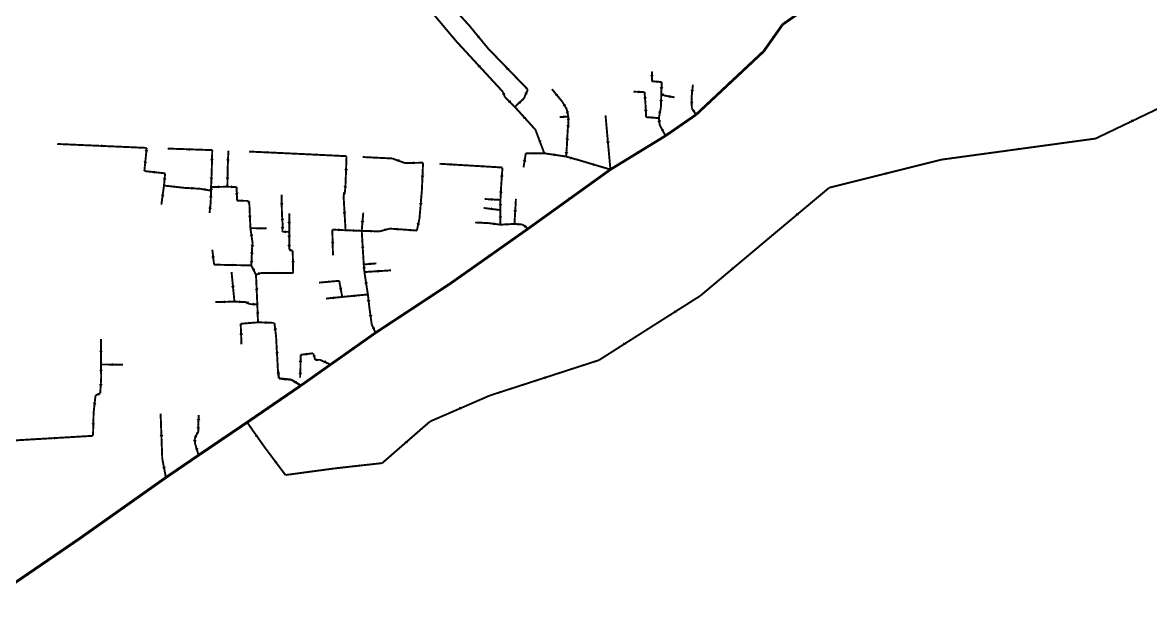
# Model space of a CAD drawing. Extents: x 375002 to 380002, y 2467749 to 2470382.
# Drawn here: x 377683 to 378856, y 2468650 to 2469264 of the extents above; entities that cross this region are included whole.
import ezdxf

# ---------------------------------------------------------------- set-up
doc = ezdxf.new("R2010")
doc.units = 0
doc.header["$MEASUREMENT"] = 0
for name, color, linetype in [('PIPE0_225', 7, 'Continuous'), ('PIPE0_300', 7, 'Continuous'), ('PIPE0_600', 7, 'Continuous'), ('PIPE0_750', 7, 'Continuous')]:
    doc.layers.add(name, color=color, linetype=linetype)

# ---------------------------------------------------------------- blocks, each defined once
blk = doc.blocks.new('FLOWARROW')
at = {"color": 0}
blk.add_lwpolyline([(3, 0), (-3, -3), (-0.6, 0), (-3, 3)], close=True, dxfattribs=at)

msp = doc.modelspace()

# ---------------------------------------------------------------- linework, layer by layer
at = {"layer": 'PIPE0_225', "color": 173, "const_width": 2}
for points in [[(378108.4, 2469303.6), (378147.5, 2469260.6)], [(378092, 2469294.2), (378134.1, 2469244.1)], [(378147.5, 2469260.6), (378167.4, 2469236.4)], [(378134.1, 2469244.1), (378182.6, 2469191.5)], [(378167.4, 2469236.4), (378208.6, 2469193.8)], [(378337.9, 2469212.9), (378337.6, 2469202.5)], [(378208.6, 2469193.8), (378204.4, 2469184.4)], [(378233.6, 2469194.3), (378244.4, 2469181.2)], [(378337.6, 2469202.5), (378347.9, 2469201.6)], [(378347.9, 2469201.6), (378347.4, 2469189.3)], [(378380.3, 2469198.9), (378378.9, 2469185.5)], [(378182.6, 2469191.5), (378184.7, 2469186.1)], [(378184.7, 2469186.1), (378195, 2469175.8)], [(378204.4, 2469184.4), (378195, 2469175.8)], [(378318.5, 2469191.6), (378330, 2469191.1)], [(378330, 2469191.1), (378331, 2469178.4)], [(378347.4, 2469189.3), (378347, 2469175.2)], [(378347.4, 2469189.3), (378350.1, 2469187.7)], [(378350.1, 2469187.7), (378361.2, 2469185.7)], [(378378.9, 2469185.5), (378379.2, 2469174.2)], [(378195, 2469175.8), (378216.5, 2469152)], [(378244.4, 2469181.2), (378248.9, 2469173.7)], [(378248.9, 2469173.7), (378250.8, 2469165.7)], [(378331, 2469178.4), (378331.6, 2469165.1)], [(378347, 2469175.2), (378344.9, 2469164.1)], [(378379.2, 2469174.2), (378383.6, 2469167.7)], [(378875.1, 2469179.2), (378799.1, 2469142.8)], [(378241.8, 2469165.2), (378250.8, 2469165.7)], [(378250.8, 2469159), (378250.1, 2469152.2)], [(378250.8, 2469165.7), (378250.8, 2469159)], [(378289.4, 2469166.9), (378294.5, 2469110.6)], [(378331.6, 2469165.1), (378344.9, 2469164.1)], [(378344.9, 2469164.1), (378345.8, 2469156.8)], [(378216.5, 2469152), (378225.7, 2469127.5)], [(378250.1, 2469152.2), (378249, 2469131.5)], [(378345.8, 2469156.8), (378351.8, 2469145.7)], [(377719, 2469137.2), (377812.1, 2469133.1)], [(378799.1, 2469142.8), (378638.9, 2469120.9)], [(377811.5, 2469126.6), (377809.7, 2469109)], [(377811.5, 2469126.6), (377812.1, 2469133.1)], [(377833.9, 2469132.4), (377880.3, 2469130.8)], [(377879.8, 2469110), (377880.3, 2469130.8)], [(377897.1, 2469130.2), (377896.3, 2469110.1)], [(377918.7, 2469129.3), (377957.8, 2469127.5)], [(377957.8, 2469127.5), (378020, 2469124.5)], [(378020, 2469124.5), (378019, 2469096.3)], [(378036.8, 2469123.6), (378067.6, 2469122.1)], [(378204.1, 2469112.8), (378206.5, 2469127.5)], [(378206.5, 2469127.5), (378225.7, 2469127.5)], [(378225.7, 2469127.5), (378248.4, 2469124.1)], [(378249, 2469131.5), (378248.4, 2469124.1)], [(378248.4, 2469124.1), (378260.2, 2469120.8)], [(378067.6, 2469122.1), (378080.9, 2469117.3)], [(378080.9, 2469117.3), (378099.6, 2469117.7)], [(378098.4, 2469089.3), (378099.6, 2469117.7)], [(378116.7, 2469116.6), (378141.9, 2469115.1)], [(378141.9, 2469115.1), (378182.2, 2469112.7)], [(378182.2, 2469112.7), (378180.9, 2469094.3)], [(378260.2, 2469120.8), (378294.5, 2469110.6)], [(378638.9, 2469120.9), (378522.1, 2469091.7)], [(377809.7, 2469109), (377831.3, 2469106.6)], [(377831.3, 2469106.6), (377830.1, 2469093.9)], [(377879.1, 2469092.4), (377879.8, 2469110)], [(377896.3, 2469110.1), (377896.1, 2469092.7)], [(377827.4, 2469074.1), (377830.1, 2469093.9)], [(377830.1, 2469093.9), (377851.7, 2469091.5)], [(377851.7, 2469091.5), (377867.5, 2469090.6)], [(377867.5, 2469090.6), (377879.1, 2469088.6)], [(377879.1, 2469088.6), (377878.7, 2469076.2)], [(377879.1, 2469092.4), (377896.1, 2469092.7)], [(377879.1, 2469088.6), (377879.1, 2469092.4)], [(377896.1, 2469092.7), (377905.7, 2469092.3)], [(377905.7, 2469092.3), (377906.1, 2469078.1)], [(378019, 2469096.3), (378018.4, 2469087.7)], [(378095.9, 2469059.9), (378098.4, 2469089.3)], [(378180.9, 2469094.3), (378180.1, 2469079)], [(378522.1, 2469091.7), (378455, 2469035.5)], [(377878.7, 2469076.2), (377877.5, 2469065.4)], [(377906.1, 2469078.1), (377917.9, 2469078)], [(377919, 2469073.9), (377917.9, 2469078)], [(377952.4, 2469084.5), (377952.8, 2469063.9)], [(378018.4, 2469087.7), (378016.9, 2469083.4)], [(378016.9, 2469083.4), (378019, 2469047.4)], [(378163.6, 2469079.9), (378180.1, 2469079)], [(378180.1, 2469079), (378180, 2469068.4)], [(378196.2, 2469080.1), (378194.7, 2469054)], [(377920, 2469049.6), (377919, 2469073.9)], [(377960.4, 2469045.7), (377960.4, 2469065)], [(378037.4, 2469065.7), (378035.8, 2469046.8)], [(378162.7, 2469070.6), (378180, 2469068.4)], [(378180, 2469068.4), (378180, 2469053.2)], [(377952.8, 2469063.9), (377953.6, 2469052.8)], [(377953.6, 2469052.8), (377953.3, 2469045.8)], [(378093.2, 2469047.1), (378095.9, 2469059.9)], [(378153.8, 2469055.5), (378168.1, 2469054.8)], [(378168.1, 2469054.8), (378180, 2469053.2)], [(378180, 2469053.2), (378194.7, 2469054)], [(378194.7, 2469054), (378203.3, 2469053.3)], [(378203.3, 2469053.3), (378208.7, 2469048.9)], [(377922.3, 2469033.9), (377920, 2469049.6)], [(377920, 2469049.6), (377937, 2469049.4)], [(377953.3, 2469045.8), (377960.4, 2469045.7)], [(377960.4, 2469045.7), (377960.4, 2469035.4)], [(378005.2, 2469048.1), (378019, 2469047.4)], [(378005.9, 2469021.4), (378005.2, 2469048.1)], [(378019, 2469047.4), (378035.8, 2469046.8)], [(378035.8, 2469046.8), (378054.3, 2469046.2)], [(378035.8, 2469046.8), (378037.9, 2469011.8)], [(378054.3, 2469046.2), (378064.8, 2469049.1)], [(378064.8, 2469049.1), (378079.5, 2469048.1)], [(378079.5, 2469048.1), (378093.2, 2469047.1)], [(377921.7, 2469028.5), (377922.3, 2469033.9)], [(377960.4, 2469035.4), (377960.4, 2469027.2)], [(378455, 2469035.5), (378388, 2468979.2)], [(377880.4, 2469027.1), (377882.2, 2469011.6)], [(377921, 2469010.8), (377921.3, 2469017.6)], [(377921.3, 2469017.6), (377921.7, 2469028.5)], [(377960.4, 2469027.2), (377964, 2469026)], [(377964, 2469026), (377964.5, 2469002.8)], [(377882.2, 2469011.6), (377921, 2469010.8)], [(377925.8, 2469001.1), (377921, 2469010.8)], [(378037.9, 2469011.8), (378051, 2469012.9)], [(378037.9, 2469011.8), (378038.6, 2469003.9)], [(377903.4, 2468973.1), (377900.4, 2469003.9)], [(377925.8, 2469001.1), (377931, 2469003)], [(377925.8, 2469001.1), (377927.2, 2468970.3)], [(377964.5, 2469002.8), (377931, 2469003)], [(377991.4, 2468992.9), (378012.4, 2468994.8)], [(378012.4, 2468994.8), (378015.5, 2468978)], [(378038.6, 2469003.9), (378066.3, 2469005.7)], [(378042.2, 2468980.6), (378038.6, 2469003.9)], [(377903.4, 2468973.1), (377883.6, 2468972.7)], [(377914.9, 2468972.7), (377903.4, 2468973.1)], [(377919.6, 2468970.5), (377914.9, 2468972.7)], [(377998.7, 2468976.3), (378015.5, 2468978)], [(378015.5, 2468978), (378042.2, 2468980.6)], [(378042.2, 2468980.6), (378043.8, 2468966.7)], [(378388, 2468979.2), (378335.5, 2468945.9)], [(377927.2, 2468970.3), (377919.6, 2468970.5)], [(377927.2, 2468970.3), (377927.9, 2468951.6)], [(378043.8, 2468966.7), (378046.2, 2468949.4)], [(377909.9, 2468950.1), (377927.9, 2468951.6)], [(377910.7, 2468928.7), (377909.9, 2468950.1)], [(377927.9, 2468951.6), (377945, 2468951)], [(377945, 2468951), (377946.7, 2468937)], [(378046.2, 2468949.4), (378050.2, 2468940.7)], [(377946.7, 2468937), (377948.6, 2468902.3)], [(378335.5, 2468945.9), (378282.5, 2468912.2)], [(377764.7, 2468934.2), (377764.5, 2468907.7)], [(377972.1, 2468904.3), (377972.2, 2468917.8)], [(377972.2, 2468917.8), (377985.3, 2468919.4)], [(377985.3, 2468919.4), (377987.5, 2468912.4)], [(377987.5, 2468912.4), (377992.3, 2468912.6)], [(377992.3, 2468912.6), (378003.3, 2468907.6)], [(378282.5, 2468912.2), (378169, 2468875.4)], [(377764.5, 2468907.7), (377764.8, 2468894.7)], [(377787.6, 2468907.6), (377764.5, 2468907.7)], [(377971.7, 2468894), (377972.1, 2468904.3)], [(377764.8, 2468894.7), (377763.8, 2468877.6)], [(377763.8, 2468877.6), (377758.9, 2468875.6)], [(377758.9, 2468875.6), (377756.9, 2468857.6)], [(378169, 2468875.4), (378106.8, 2468848.4)], [(377756.9, 2468857.6), (377756.3, 2468833.5)], [(377826.6, 2468856.6), (377828.3, 2468809.8)], [(377866.3, 2468855.1), (377865.7, 2468844.4)], [(377865.7, 2468844.4), (377865.8, 2468837.9)], [(377935.9, 2468820.1), (377916.6, 2468847.5)], [(378106.8, 2468848.4), (378057.1, 2468805.1)], [(377756.3, 2468833.5), (377674.6, 2468828.7)], [(377863.7, 2468834.2), (377862.1, 2468830.4)], [(377862.1, 2468830.4), (377862.4, 2468825.6)], [(377865.8, 2468837.9), (377863.7, 2468834.2)], [(377862.4, 2468825.6), (377866.1, 2468813.3)], [(377956.5, 2468792.7), (377935.9, 2468820.1)], [(377828.3, 2468809.8), (377832.1, 2468790.1)], [(378007.9, 2468799.6), (377956.5, 2468792.7)], [(378057.1, 2468805.1), (378007.9, 2468799.6)]]:
    msp.add_lwpolyline(points, dxfattribs=at)
at = {"layer": 'PIPE0_300', "color": 9, "const_width": 2.3}
for points in [[(377948.6, 2468902.3), (377949.7, 2468893.2)], [(377949.7, 2468893.2), (377962.6, 2468891.9)], [(377962.6, 2468891.9), (377972.5, 2468885.8)]]:
    msp.add_lwpolyline(points, dxfattribs=at)
at = {"layer": 'PIPE0_600', "color": 5, "const_width": 2.75}
for points in [[(378473.6, 2469261.5), (378513.5, 2469289.3)], [(378454, 2469233.7), (378473.6, 2469261.5)], [(378383.6, 2469167.7), (378454, 2469233.7)], [(378351.8, 2469145.7), (378383.6, 2469167.7)], [(378294.5, 2469110.6), (378351.8, 2469145.7)], [(378208.7, 2469048.9), (378294.5, 2469110.6)], [(378127.9, 2468991.9), (378208.7, 2469048.9)], [(378050.2, 2468940.7), (378127.9, 2468991.9)], [(378003.3, 2468907.6), (378050.2, 2468940.7)], [(377972.5, 2468885.8), (378003.3, 2468907.6)]]:
    msp.add_lwpolyline(points, dxfattribs=at)
at = {"layer": 'PIPE0_750', "color": 6, "const_width": 2.9}
for points in [[(377916.6, 2468847.5), (377972.5, 2468885.8)], [(377866.1, 2468813.3), (377916.6, 2468847.5)], [(377832.1, 2468790.1), (377866.1, 2468813.3)], [(377832.1, 2468790.1), (377742.8, 2468726.9)], [(377742.8, 2468726.9), (377632, 2468651.1)]]:
    msp.add_lwpolyline(points, dxfattribs=at)

# ---------------------------------------------------------------- block references
at = {"layer": 'PIPE0_225', "color": 173, "xscale": 0.31750000000127, "yscale": 0.31750000000127}
for p, rotation in [((378157.4, 2469248.5), 309.507675442807), ((378158.3, 2469217.8), 312.632762555152), ((378188, 2469215.1), 314.060809054242), ((378337.7, 2469207.7), 267.964965542531), ((378342.7, 2469202), 354.726104041025), ((378347.6, 2469195.4), 267.778432867007), ((378183.6, 2469188.8), 291.412969475512), ((378206.5, 2469189.1), 245.799028408277), ((378239, 2469187.8), 309.320750283457), ((378324.3, 2469191.4), 357.696239674676), ((378330.5, 2469184.8), 274.170436524962), ((378347.2, 2469182.2), 268.516683701818), ((378348.8, 2469188.5), 150.179927438696), ((378355.7, 2469186.7), 169.680103420756), ((378379.6, 2469192.2), 263.920411042216), ((378189.9, 2469181), 315.294577247372), ((378199.7, 2469180.1), 222.2897968999169), ((378246.6, 2469177.4), 300.547326883656), ((378331.3, 2469171.8), 272.851369558219), ((378379.1, 2469179.9), 271.6022613460761), ((378381.4, 2469171), 304.17698877219), ((378205.8, 2469163.9), 312.060907033051), ((378246.3, 2469165.5), 3.15649647053222), ((378249.8, 2469169.7), 283.54641282988), ((378250.8, 2469162.4), 270.107381056207), ((378338.2, 2469164.6), 355.846369856981), ((378345.3, 2469160.5), 277.469054480322), ((378345.9, 2469169.7), 258.886959464807), ((378837.1, 2469161), 205.587723275191), ((378250.5, 2469155.6), 264.669326452827), ((378348.8, 2469151.2), 298.178590109594), ((377765.6, 2469135.2), 357.482492038454), ((378221.1, 2469139.7), 290.447710146481), ((378249.6, 2469141.8), 266.925686850159), ((378291.9, 2469138.8), 275.1555843174649), ((377811.8, 2469129.9), 264.317225148635), ((377857.1, 2469131.6), 358.024535945068), ((377938.3, 2469128.4), 357.328970384051), ((377988.9, 2469126), 357.200171968834), ((378237, 2469125.8), 351.4822966077661), ((378248.7, 2469127.8), 265.100907545808), ((378719, 2469131.8), 187.778565996461), ((377810.6, 2469117.8), 264.375325976248), ((377880, 2469120.4), 268.7229170843259), ((377896.7, 2469120.2), 267.920868278229), ((378052.2, 2469122.9), 357.106489131951), ((378074.2, 2469119.7), 340.346175943531), ((378090.2, 2469117.5), 1.15697074151784), ((378129.3, 2469115.9), 356.657526089972), ((378162.1, 2469113.9), 356.556719747245), ((378205.3, 2469120.2), 80.7397784688049), ((378254.3, 2469122.4), 344.36969364846), ((378277.3, 2469115.7), 343.495638617906), ((377820.5, 2469107.8), 353.601855698239), ((377830.7, 2469100.3), 264.703343780009), ((377879.4, 2469101.2), 267.698988997861), ((377896.2, 2469101.4), 269.206262985834), ((378019.5, 2469110.4), 267.909527316186), ((378099, 2469103.5), 267.723591865074), ((378181.5, 2469103.5), 265.809092472705), ((378580.5, 2469106.3), 194.036243467902), ((377840.9, 2469092.7), 353.719413219811), ((377859.6, 2469091.1), 356.450576280211), ((377873.3, 2469089.6), 350.196820274447), ((377879.1, 2469090.5), 90.192921018883), ((377887.6, 2469092.6), 0.7714868038689909), ((377900.9, 2469092.5), 357.694773674867), ((378018.7, 2469092), 266.23631206922), ((377828.8, 2469084), 82.3715146238358), ((377878.9, 2469082.4), 88.2193053123453), ((377905.9, 2469085.2), 271.606002989255), ((377912, 2469078.1), 359.356254285608), ((378017.6, 2469085.5), 249.791431658139), ((378171.9, 2469079.4), 356.842999914629), ((378180.5, 2469086.6), 267.330110237633), ((377878.1, 2469070.8), 83.5858901790845), ((377918.4, 2469076), 284.908258010573), ((377952.6, 2469074.2), 271.010491685915), ((378017.9, 2469065.4), 273.434471160738), ((378097.2, 2469074.6), 265.164303184273), ((378171.3, 2469069.5), 352.6476206426841), ((378180, 2469073.7), 268.998677594321), ((378195.4, 2469067), 266.722578579374), ((377919.5, 2469061.8), 272.339213302107), ((377953.2, 2469058.4), 274.309958110833), ((377960.4, 2469055.3), 269.960810006433), ((378036.6, 2469056.3), 265.294238025071), ((378094.6, 2469053.5), 257.789293268881), ((378161, 2469055.2), 357.46457376589), ((378174.1, 2469054), 352.123357345205), ((378180, 2469060.8), 270.054425702515), ((378187.3, 2469053.6), 2.934252245213339), ((378199, 2469053.6), 355.81508387545), ((378488.5, 2469063.6), 219.913887928116), ((377921.2, 2469041.8), 278.521793001272), ((377928.5, 2469049.5), 179.198712670581), ((377953.4, 2469049.3), 266.979660090287), ((377956.8, 2469045.7), 358.833025140725), ((378012.1, 2469047.8), 357.166327638954), ((378027.4, 2469047.1), 357.887608592098), ((378045.1, 2469046.5), 178.198766061951), ((378059.5, 2469047.7), 195.233091480038), ((378072.1, 2469048.6), 176.326228782426), ((378086.3, 2469047.6), 175.734536531427), ((378206, 2469051.1), 320.612091862351), ((377922, 2469031.2), 263.672096893336), ((377960.4, 2469040.5), 269.883223234549), ((377960.4, 2469031.3), 270.444144443158), ((378005.6, 2469034.8), 91.50832529567948), ((378036.9, 2469029.3), 273.409666085935), ((377881.3, 2469019.4), 276.758261017314), ((377921.5, 2469023.1), 267.9216099428), ((377962.2, 2469026.6), 342.45976100379), ((377901.6, 2469011.2), 358.885966784025), ((377921.2, 2469014.2), 267.054980953462), ((377923.4, 2469006), 296.2068434594899), ((377964.3, 2469014.4), 271.157168486236), ((378038.3, 2469007.9), 275.168467976284), ((378044.5, 2469012.4), 184.691571567248), ((378421.5, 2469007.4), 220.059823020384), ((377928.4, 2469002.1), 200.309627438429), ((377947.7, 2469002.9), 179.553052398158), ((378052.5, 2469004.8), 183.60699568992), ((377901.9, 2468988.5), 275.652003524053), ((377926.5, 2468985.7), 272.719092877003), ((378001.9, 2468993.9), 5.311226484588309), ((378014, 2468986.4), 280.162083193912), ((378040.4, 2468992.3), 278.612377142012), ((377893.5, 2468972.9), 1.14576283772024), ((377909.2, 2468972.9), 357.959289620139), ((377917.3, 2468971.6), 335.071525863285), ((378007.1, 2468977.2), 5.764274365117679), ((378028.8, 2468979.3), 5.510490966556019), ((378043, 2468973.7), 276.561168755512), ((377923.4, 2468970.4), 358.007906428538), ((377927.6, 2468960.9), 272.07149748105), ((378361.7, 2468962.5), 212.427302646857), ((377918.9, 2468950.9), 4.707852245869579), ((377936.5, 2468951.3), 358.049504365072), ((378045, 2468958.1), 278.136215207369), ((377910.3, 2468939.4), 91.97980651532757), ((377945.9, 2468944), 277.125016349045), ((378048.2, 2468945.1), 294.739136250181), ((378309, 2468929), 212.476836927435), ((377764.6, 2468921), 269.48538108869), ((377947.7, 2468919.7), 273.049404070452), ((377978.8, 2468918.6), 6.719879888648249), ((377986.4, 2468915.9), 287.148731190745), ((377989.9, 2468912.5), 1.877877447835319), ((377764.6, 2468901.2), 271.315233261064), ((377776, 2468907.7), 179.738078260256), ((377972.2, 2468911), 89.6216258477137), ((377997.8, 2468910.1), 335.712079091408), ((377971.9, 2468899.1), 87.6303848465277), ((378225.8, 2468893.8), 197.942447089183), ((377761.3, 2468876.6), 201.321824321576), ((377764.3, 2468886.2), 266.85755596987), ((377757.9, 2468866.6), 263.600791473888), ((378137.9, 2468861.9), 203.498565675919), ((377756.6, 2468845.5), 268.650266982427), ((377866, 2468849.8), 267.031765970322), ((377715.5, 2468831.1), 183.30115395325), ((377827.5, 2468833.2), 272.073150148843), ((377862.9, 2468832.3), 247.59016262887), ((377864.8, 2468836.1), 239.482769495289), ((377865.8, 2468841.2), 270.778245419344), ((377926.2, 2468833.8), 125.249934701129), ((377862.2, 2468828), 273.310941515783), ((377864.2, 2468819.4), 286.868657635263), ((378081.9, 2468826.7), 221.009086901594), ((377946.2, 2468806.4), 126.866191632093), ((377830.2, 2468800), 280.761309531074), ((377982.2, 2468796.1), 187.7154336674699), ((378032.5, 2468802.4), 186.3506800902599)]:
    msp.add_blockref('FLOWARROW', p, dxfattribs=dict(at, rotation=rotation))
msp.add_blockref('FLOWARROW', (378216.1, 2469127.5), dxfattribs=at)
at = {"layer": 'PIPE0_300', "color": 9, "xscale": 0.31750000000127, "yscale": 0.31750000000127}
for p, rotation in [((377949.2, 2468897.8), 277.001267557239), ((377956.2, 2468892.5), 353.917663306072), ((377967.6, 2468888.8), 328.388229912166)]:
    msp.add_blockref('FLOWARROW', p, dxfattribs=dict(at, rotation=rotation))
at = {"layer": 'PIPE0_600', "color": 5, "xscale": 0.31750000000127, "yscale": 0.31750000000127}
for p, rotation in [((378463.8, 2469247.6), 234.773840656335), ((378418.8, 2469200.7), 223.116564613106), ((378367.7, 2469156.7), 214.726711905408), ((378323.1, 2469128.1), 211.474483340853), ((378251.6, 2469079.8), 215.716829534306), ((378168.3, 2469020.4), 215.237228675981), ((378089.1, 2468966.3), 213.35181743591), ((378026.8, 2468924.2), 215.231817182089), ((377987.9, 2468896.7), 215.371968842204)]:
    msp.add_blockref('FLOWARROW', p, dxfattribs=dict(at, rotation=rotation))
at = {"layer": 'PIPE0_750', "color": 6, "xscale": 0.31750000000127, "yscale": 0.31750000000127}
for p, rotation in [((377944.5, 2468866.6), 214.337275865998), ((377891.3, 2468830.4), 214.150344921617), ((377849.1, 2468801.7), 214.260980317552), ((377787.5, 2468758.5), 215.296353560588), ((377687.4, 2468689), 214.366151016972)]:
    msp.add_blockref('FLOWARROW', p, dxfattribs=dict(at, rotation=rotation))

doc.saveas('drawing.dxf')
